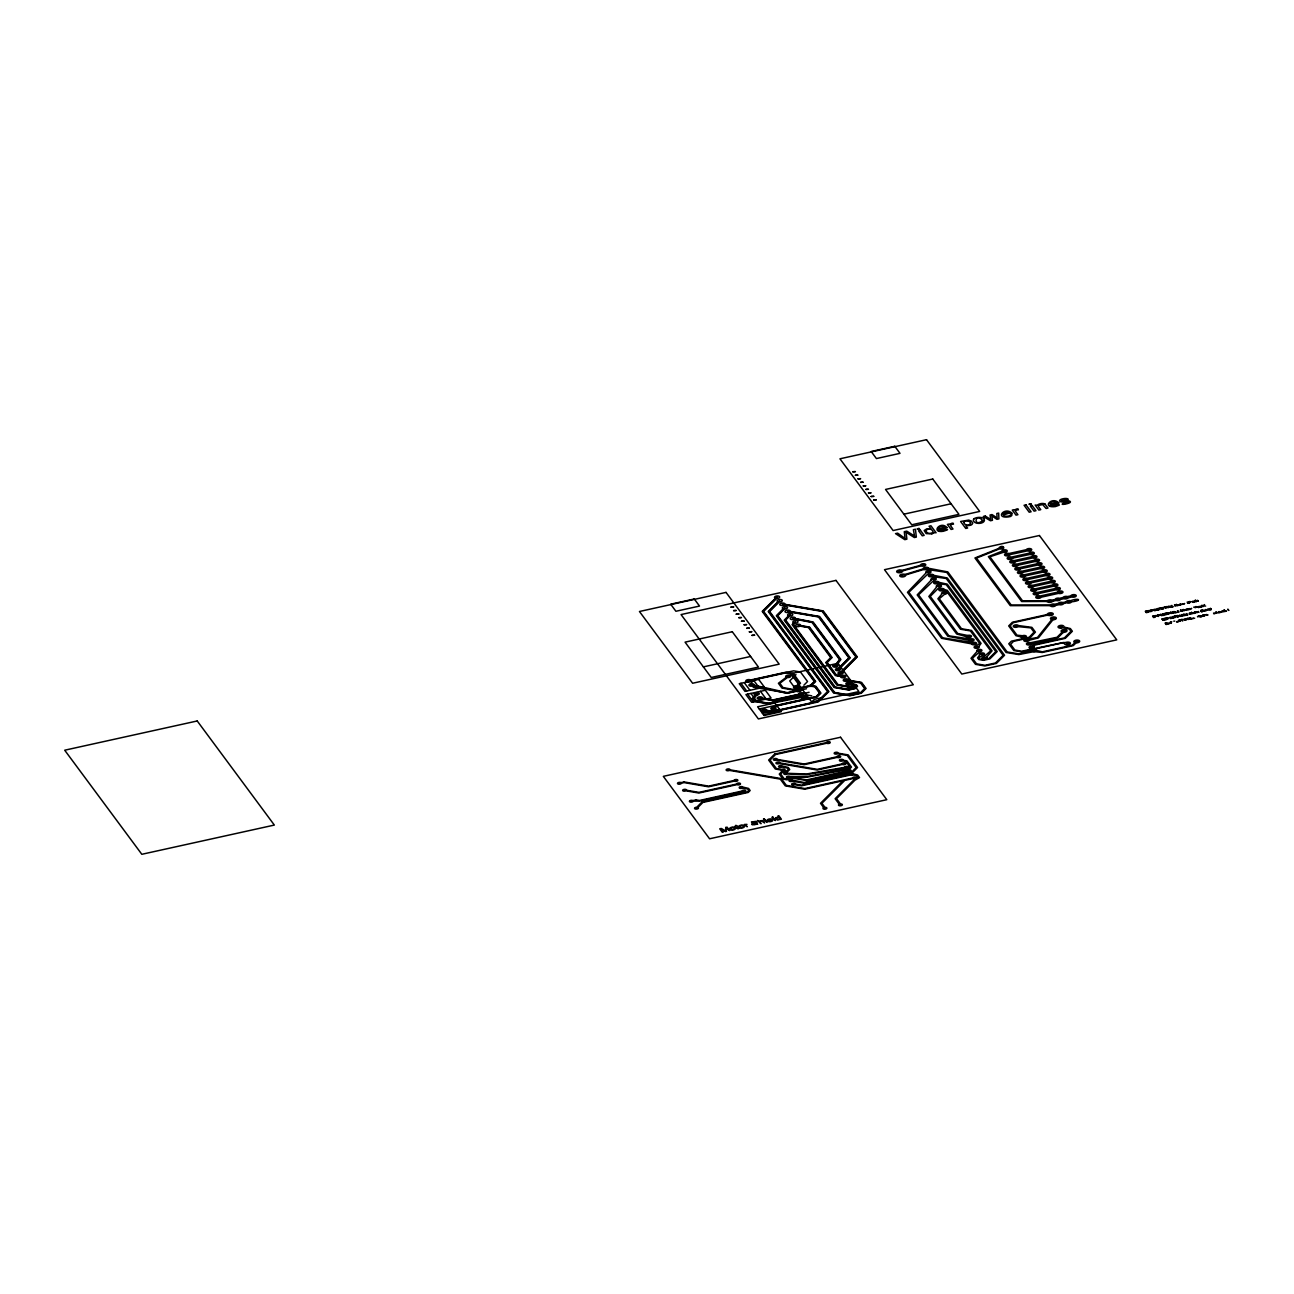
<?xml version="1.0" encoding="UTF-8"?>
<svg xmlns="http://www.w3.org/2000/svg" width="1294" height="1294" viewBox="0 0 1294 1294"><rect width="100%" height="100%" fill="white"/><g stroke="black" fill="none" stroke-linecap="round" stroke-linejoin="round"><path stroke-width="1.5" d="M898.246 571.657L898.78 570.751M901.028 571.236L899.087 570.654L900.058 570.686M901.578 576.17L901.53 575.329M1185.757 614.116L1186.857 613.582M775.429 818.164L777.16 819.878L781.414 819.231L778.842 815.754L777.904 815.964L778.826 817.21L775.882 817.646M1191.256 613.55L1191.386 612.45M1191.208 613.987C1187.391 611.577 1190.464 614.99 1191.499 612.919M1183.023 609.814L1182.765 611.108L1180.743 610.315C1182.506 613.485 1178.171 607.889 1182.215 610.736M1182.522 610.671L1183.217 609.393M1169.404 617.578L1170.714 617.141M1054.642 618.483L1053.235 619.147L1054.739 618.726M1065.269 631.051L1065.253 631.343M1166.298 606.74L1168.11 607.808M1211.216 609.409L1210.375 608.229M933.799 532.627L936.096 532.756L930.952 525.801L929.06 526.221L930.904 528.712L926.795 528.825L924.159 530.54L926.148 533.613L931.777 533.824M1161.155 614.844L1160.669 615.232M1202.401 616.316L1200.751 616.72L1201.819 616.429M1207.739 615.135L1207.156 615.248M1200.12 615.96L1202.449 615.993M1205.458 614.779L1207.787 614.812M1199.845 606.368L1201.77 606.288L1200.266 606.724M1221.536 611.221L1223.639 611.124L1222.037 611.609M1203.226 605.608L1204.568 604.589M1186.679 610.089L1186.08 610.396M1190.803 609.15L1189.332 609.393M1066.288 643.312L1066.838 642.843M1077.077 642.034L1078.387 641.323L1076.899 640.837M835.358 665.941L840.227 659.519L812.6 622.236L792.801 618.37M1184.479 609.749L1186.727 609.749M1188.571 608.859L1190.82 608.843M1203.582 610.558L1205.393 610.93L1204.73 610.299M1193.246 601.403L1195.09 601.37M1178.041 604.767L1179.966 604.702M1179.95 605.091L1178.041 605.123M1183.864 604.217L1182.037 604.33M777.079 597.165L762.91 611.399L814.994 681.453L810.691 685.771L800.84 687.939L794.031 686.774L789.712 680.935L796.004 674.611M1170.002 612.58L1170.941 612.127M1172.38 612.062L1173.318 611.593M1163.532 614.601L1162.902 615.491L1164.762 615.087M1177.88 611.48L1177.297 612.321L1179.174 611.9M1184.107 619.147L1185.466 618.613M1186.776 618.548L1188.135 618.014M1059.948 626.409L1059.802 627.072M1062.131 626.927L1060.918 627.493M1068.618 643.716L1068.569 642.875L1068.795 643.862M1164.018 607.242L1165.829 608.309M1186.355 619.891L1184.139 619.794M1189.024 619.308L1186.857 619.276M1171.798 613.405L1169.744 613.307L1170.698 612.288M1174.159 612.903L1173.189 613.065M1172.898 617.335L1172.849 617.384A4.205 1.973 -4.7 0 0 1172.299 618.16L1174.046 617.853L1172.51 618.111A3.639 1.698 -4.7 0 1 1172.995 617.432L1173.157 617.27M1186.986 614.278L1186.889 614.359A3.639 1.698 -4.7 0 0 1186.388 615.038L1187.957 614.779L1186.291 615.151A4.205 1.973 -4.7 0 1 1186.76 614.327L1186.776 614.294M779.7 600.707L768.943 611.512L828.241 691.562L822.208 697.628L814.347 699.358L810.4 703.305L773.408 711.474L765.547 710.131M784.94 607.776L777.063 615.685L834.145 692.727L849.883 695.428L860.898 692.986L865.362 688.505L861.044 682.682L845.839 680.078M790.181 614.844L784.924 620.117L834.679 687.26L848.848 689.686L854.736 688.392L856.838 686.273L855.803 684.866L848.46 683.604M795.422 621.913L792.801 624.533L837.461 684.801L851.08 687.146M750.488 683.636L754.693 679.415L793.659 670.826L800.468 671.99L807.537 681.534L803.865 685.222M757.168 694.49L752.962 698.711L754.806 701.186L768.442 703.515L807.003 695.007L811.726 695.816M773.408 708.384L776.044 705.748L816.579 696.803L820.25 693.115L815.398 686.58L810.691 685.771M837.978 669.467L849.527 657.87L819.021 616.704L787.561 611.302M840.599 673.009L856.612 656.931L822.709 611.156L782.32 604.233M842.831 780.897L820.509 803.299L823.712 807.634A1.957 0.922 -4.7 0 0 823.793 809.106A1.957 0.922 -4.7 0 0 826.785 808.459A1.957 0.922 -4.7 0 0 824.957 807.359L821.916 803.267L844.82 780.363L852.924 778.584A1.957 0.922 -4.7 0 0 856.062 778.357A1.957 0.922 -4.7 0 0 855.124 776.998A1.957 0.922 -4.7 0 0 852.52 777.985L804.852 788.547L786.348 785.361L781.333 778.616L730.01 769.817A1.957 0.922 -4.7 0 0 727.729 768.943A1.957 0.922 -4.7 0 0 726.322 770.351A1.957 0.922 -4.7 0 0 729.428 770.399L780.266 779.117L785.28 785.879L804.755 789.211L842.685 780.832M1072.467 645.075L1074.02 643.522A3.267 1.537 -4.7 0 0 1074.069 642.196A2.944 1.375 -4.7 0 1 1075.735 640.239A2.944 1.375 -4.7 0 1 1079.568 640.886A2.944 1.375 -4.7 0 1 1077.384 642.778A3.267 1.537 -4.7 0 0 1075.185 643.716L1073.632 645.285M1177.071 621.476L1176.65 622.171L1178.688 621.718M1193.084 617.934L1192.664 618.645L1194.702 618.192M1059.851 626.49L1060.223 627.283M1076.608 640.853L1075.168 641.759L1077.271 642.164M1076.09 640.983L1076.09 642.034M1150.77 611.561L1150.253 611.593M1189.59 602.988L1187.52 603.263M1162.044 615.556L1161.478 615.669M1182.037 603.829L1183.881 603.845M1052.297 617.885L1054.675 617.804M1155.041 615.718L1155.849 615.572M1193.666 607.193L1194.572 607.032M1155.817 610.477L1154.361 610.671M1148.279 610.703L1150.091 610.477M1187.083 602.147L1188.895 601.92M757.718 824.229L751.83 824.521L753.237 824.537M756.764 824.116L753.998 824.666M1170.116 618.532L1171.41 618.419M1062.245 627.121L1061.145 627.477M751.41 821.965L756.1 821.383M1195.041 601.839L1193.278 601.791M1177.815 616.122L1178.575 616.154M1153.1 610.477L1151.514 610.703M1164.6 618.403L1166.25 618.322L1164.875 618.37M1200.783 610.412L1202.449 610.331L1201.236 610.25M1163.791 613.874L1162.109 614.165L1163.08 613.971M901.724 575.102L902.031 575.037M1153.908 609.409L1155.089 609.28M1182.91 615.847C1180.063 616.041 1183.719 613.113 1181.325 615.232A4.739 2.216 -4.7 0 0 1181.535 615.588L1183.347 615.62L1182.215 615.071M1163.516 608.811L1161.688 609.264L1160.669 607.889L1162.902 607.582M1193.149 612.58L1194.54 612.644M1196.513 611.836L1197.888 611.9M1206.736 609.587L1207.998 609.571M1156.221 608.892L1157.402 608.795M1170.941 605.641L1172.121 605.543M1196.691 600.497L1197.581 600.529M752.315 822.111L755.211 821.722M1209.777 608.908L1210.828 608.843M1200.703 615.815L1201.56 615.718M1206.04 614.634L1206.898 614.537M1068.488 644.04L1066.628 644.234L1068.181 644.153M1197.92 601.273L1196.465 600.998M1164.875 619.519L1166.638 619.47L1165.231 619.551M1185.029 609.62L1185.951 609.506M1189.121 608.714L1190.043 608.601M1164.196 607.129L1165.312 607.064M1166.476 606.611L1167.576 606.562M1180.824 616.365C1179.982 615.507 1180.063 614.246 1179.158 615.815A4.739 2.216 -4.7 0 0 1179.335 616.073L1180.824 616.365L1180.015 615.556M1189.024 603.053L1188.07 603.182M1065.383 602.228L1066.078 601.71A2.75 1.278 -4.7 0 1 1070.526 600.723C1078.84 597.504 1082.868 600.562 1071.464 601.856A2.75 1.278 -4.7 0 1 1069.2 603.069A2.75 1.278 -4.7 0 1 1066.45 602.664L1063.571 603.651A2.75 1.278 -4.7 0 1 1059.139 604.67L1055.694 605.382A2.75 1.278 -4.7 0 1 1053.494 606.546A2.75 1.278 -4.7 0 1 1050.728 606.158A3.267 1.537 -4.7 0 0 1048.431 605.624L1010.274 605.657L974.932 557.973L998.467 548.559C1001.96 543.157 1008.01 549.756 999.308 548.979L976.485 558.102L1011.245 605.042L1048.577 605.01A3.267 1.537 -4.7 0 0 1051.197 604.46A2.75 1.278 -4.7 0 1 1054.788 604.201L1058.217 603.441A2.75 1.278 -4.7 0 1 1062.649 602.47L1065.285 602.26L1064.25 603.182M1169.647 623.53L1168.531 623.934M1209.939 608.924L1210.893 608.924M1215.098 613.502L1213.918 613.922M1053.316 600.739L1055.128 599.268A2.75 1.278 -4.7 0 1 1059.56 598.297L1062.989 597.537A2.75 1.278 -4.7 0 1 1067.437 596.55L1070.769 595.919A2.75 1.278 -4.7 0 1 1074.521 594.642A2.75 1.278 -4.7 0 1 1075.88 596.405A2.75 1.278 -4.7 0 1 1071.788 597.019L1068.31 597.779A2.75 1.278 -4.7 0 1 1063.911 598.75L1060.53 599.397A2.75 1.278 -4.7 0 1 1056.033 600.497L1052.588 601.257A2.75 1.278 -4.7 0 1 1050.388 602.357A2.75 1.278 -4.7 0 1 1047.639 601.985A3.267 1.537 -4.7 0 0 1045.326 601.451L1021.629 601.532L988.357 556.614L1001.766 551.309A2.75 1.278 -4.7 0 1 1004.872 549.804A2.75 1.278 -4.7 0 1 1007.104 551.309A2.75 1.278 -4.7 0 1 1003.303 552.344L989.91 556.776L1022.616 600.917L1045.503 600.837A3.267 1.537 -4.7 0 0 1048.091 600.287A2.75 1.278 -4.7 0 1 1051.682 600.028L1054.286 599.834M1223.93 611.706L1221.568 611.641M1172.073 616.72L1172.962 616.64M1168.757 614.019L1167.253 613.081M1025.188 578.79C1022.001 581.022 1030.396 578.984 1025.188 578.774M1031.447 586.926C1034.229 585.05 1026.53 586.522 1031.253 586.991M1033.987 590.485C1036.882 588.43 1029.102 590.161 1033.874 590.517M1177.524 616.203L1176.828 616.365M1168.272 618.322L1167.431 618.5M755.745 822.03L756.375 821.512M967.637 635.467L957.722 633.478L930.257 596.405L939.25 587.33M1170.569 612.952L1171.685 612.887M1185.628 620.036L1184.625 619.777M1188.216 619.47L1187.294 619.195M902.08 574.859L902.646 574.859M1174.062 612.353L1172.332 612.434M1197.096 606.918L1198.648 607.614M1182.862 620.797L1180.985 619.6L1181.956 619.567M1162.902 608.811L1161.203 607.954L1162.19 607.727M903.875 514.187L951.09 503.77M944.571 527.386L938.312 528.777A3.445 1.617 -4.7 0 1 939.363 526.917A3.445 1.617 -4.7 0 1 943.261 526.48A4.319 2.022 -4.7 0 1 944.507 527.402M1056.357 502.719L1050.097 504.11A3.445 1.617 -4.7 0 1 1051.165 502.25A3.445 1.617 -4.7 0 1 1055.063 501.813A4.319 2.022 -4.7 0 1 1056.308 502.735M947.079 527.645C922.266 534.745 959.566 525.995 943.277 531.284C930.499 533.274 940.172 520.431 946.917 527.418M1012.005 513.33C997.625 512.828 1004.775 518.134 1009.757 515.594C1013.17 512.23 1012.701 516.985 1008.495 516.904C994.374 518.684 1004.742 506.277 1011.843 513.103M1058.88 502.994C1033.987 510.111 1071.028 501.36 1055.37 506.569C1041.249 508.316 1051.65 495.942 1058.718 502.751M703.386 666.879L750.601 656.462M1169.032 606.013L1170.261 607.355L1168.531 606.498M1152.048 609.975L1151.126 610.17L1151.611 611.48L1150.592 610.105L1153.116 609.911M1161.511 608.374L1162.481 608.164M1161.624 608.52L1162.627 608.309M1193.569 601.548L1194.588 601.322M1193.65 601.678L1195.203 601.5M1157.014 610.105L1158.47 609.959L1156.545 610.234M1171.733 606.87L1173.173 606.724L1171.264 606.983M806.486 688.748L787.205 693.002L753.108 687.163M1166.282 613.13L1164.131 613.599L1166.056 614.796L1165.506 613.469L1166.395 613.275M1201.964 605.155L1203.048 606.627M809.106 692.29L772.906 700.28L759.788 698.032M1198.94 606.385L1199.667 607.387M1153.439 616.672L1154.652 616.575L1153.536 616.817M1155.283 617.173L1153.65 617.529L1152.614 616.138L1154.183 615.798L1153.083 616.203L1153.908 617.303M1176.844 612.418L1175.081 612.806M1184.253 610.784L1183.201 609.927M1205.652 606.061L1203.226 605.98M1162.141 618.969L1163.727 618.548M1166.767 617.869L1167.851 617.723M1173.529 616.462L1175.648 615.912M1176.214 615.798L1177.977 615.507M1194.686 612.288L1195.737 612.062M1198.276 611.431L1198.972 612.353M1162.546 619.502L1163.824 619.308M759.254 708.983L776.481 705.181M1208.224 609.765L1206.542 610.072M1163.047 620.198L1164.762 619.907L1162.934 620.295L1161.931 618.953M1167.786 619.228L1166.994 617.901M1177.216 617.157L1178.575 616.834L1176.424 615.831M1189.849 614.359L1189.332 613.405M1203.921 611.253L1202.902 609.878M1209.178 610.105L1208.159 608.714M1062.164 642.956L1021.629 651.885L1013.8 650.542L1008.786 643.781L1011.39 641.161L1029.248 637.23L1034.019 632.151L1030.865 627.897L1019.106 626.733A1.795 0.841 -4.7 0 0 1017.569 626.959A2.637 1.229 -4.7 0 1 1013.687 626.894A2.637 1.229 -4.7 0 1 1014.803 625.051A2.637 1.229 -4.7 0 1 1018.41 625.552L1031.9 627.347L1035.426 632.103L1030.186 637.667L1013.574 641.339L1010.63 644.315L1014.868 650.041L1021.726 651.222L1063.442 642.487A3.267 1.537 -4.7 0 0 1066.256 642.325A2.944 1.375 -4.7 0 1 1070.219 642.859A2.944 1.375 -4.7 0 1 1068.294 644.784A2.944 1.375 -4.7 0 1 1064.59 643.991A3.267 1.537 -4.7 0 0 1062.859 643.069L1062.342 642.989M1180.532 619.891L1178.268 620.392M1199.037 615.62C1196.222 618.176 1197.484 615.41 1200.217 616.979M1224.545 610.04L1223.72 610.04L1225.839 611.14M1203.436 615.022L1204.617 614.941L1203.549 615.168M1165.926 623.611L1167.334 623.482L1166.056 623.773M1219.53 611.641L1218.705 611.658L1220.501 612.321M762.441 713.269L779.667 709.468M1167.867 624.112L1166.104 624.501L1165.069 623.11L1166.832 622.721M1192.017 618.791L1190.059 619.211M1218.641 612.903L1217.719 612.321M772.033 711.457L817.42 701.477L827.545 691.578L768.232 611.528L777.985 601.742A2.62 1.229 -4.7 0 1 778.454 599.704A2.62 1.229 -4.7 0 1 782.288 600.367A2.62 1.229 -4.7 0 1 779.15 601.936L769.639 611.48L828.953 691.546L818.326 701.914L771.936 712.121L766.08 711.118A2.62 1.229 -4.7 0 1 761.826 711.166A2.62 1.229 -4.7 0 1 763.751 709.241A2.62 1.229 -4.7 0 1 766.679 710.535M1072.354 645.188L1042.333 651.82L1036.866 650.526A2.62 1.229 -4.7 0 0 1034.456 649.604A2.62 1.229 -4.7 0 0 1031.739 650.688L1018.928 653.891L1007.136 651.95L947.823 571.916L928.396 568.244M1073.276 645.641L1042.236 652.483L1035.637 651.788A2.62 1.229 -4.7 0 1 1032.628 651.901L1018.831 654.57L1006.069 652.467L946.755 572.417L927.119 569.441A2.62 1.229 -4.7 0 1 924.854 569.683A3.267 1.537 -4.7 0 0 922.185 569.926L907.272 574.471A3.267 1.537 -4.7 0 0 905.574 575.636A2.944 1.375 -4.7 0 1 901.902 576.914A2.944 1.375 -4.7 0 1 899.928 575.248A2.944 1.375 -4.7 0 1 903.875 574.18A3.267 1.537 -4.7 0 0 906.673 573.97L921.587 569.409A3.267 1.537 -4.7 0 0 923.253 568.325A2.62 1.229 -4.7 0 1 925.695 567.257A2.62 1.229 -4.7 0 1 928.267 567.92M763.525 714.741L780.751 710.94M849.899 774.491L801.536 785.167L795.551 784.132A1.957 0.922 -4.7 0 0 793.271 783.258A1.957 0.922 -4.7 0 0 791.863 784.682A1.957 0.922 -4.7 0 0 794.969 784.73L801.423 785.83L850.304 775.041A1.957 0.922 -4.7 0 0 853.215 774.96L856.563 775.527L858.132 777.645L854.024 779.748L835.131 798.705L839.208 804.221A1.957 0.922 -4.7 0 0 839.288 805.693A1.957 0.922 -4.7 0 0 842.281 805.03A1.957 0.922 -4.7 0 0 840.453 803.946L836.539 798.657L854.946 780.185L859.539 777.597L857.631 775.025L853.716 773.974A1.957 0.922 -4.7 0 0 851.581 773.488A1.957 0.922 -4.7 0 0 849.899 774.459M772.469 819.862L768.296 820.8L772.744 820.267M1173.771 621.169L1174.79 621.136M1204.649 616.009L1203.841 616.025M1167.123 606.999L1168.32 607.371M1168.11 613.582L1169.032 613.679M1181.875 619.405L1183.153 619.519M1158.098 615.103L1159.036 615.216M1188.248 609.927L1186.808 608.778L1187.86 609.636M1189.995 609.539L1188.555 609.167M1053.009 617.642L1054.367 617.885M1177.475 610.8L1178.187 610.687M1173.06 611.771L1171.96 612.45L1173.351 613.21M1170.908 612.725L1169.922 612.903M746.994 824.375L744.373 824.472L747.188 826.785L746.201 825.475A3.85 1.812 -4.7 0 1 745.991 824.974L745.991 824.974M1063.167 500.956L1066.369 500.681A15.059 7.036 -4.7 0 1 1067.679 500.6C1077.627 502.476 1056.955 506.245 1063.458 503.269A2.41 1.116 -4.7 0 0 1064.768 503.512L1068.569 502.088L1061.776 501.959A3.089 1.44 -4.7 0 1 1060.239 499.808L1060.287 499.727A5.451 2.556 -4.7 0 1 1062.584 498.869A8.573 4.011 -4.7 0 1 1063.442 498.675L1064.655 498.513A5.354 2.507 -4.7 0 1 1065.512 498.465L1066.677 498.53A2.539 1.197 -4.7 0 1 1067.21 498.659L1068.278 499.241L1061.501 500.665M902.646 576.299L902.064 576.17M1061.015 626.102L1061.371 625.956M1165.118 607.468L1166.04 607.873M1197.225 612.66L1196.869 612.596M1187.957 602.664L1188.96 602.47M1149.153 611.237L1150.091 611.027M1158.826 614.876L1157.208 615.135L1158.599 616.445L1157.677 615.2M1165.004 618.969L1166.072 618.904L1164.794 618.953M1194.799 607.549L1195.721 607.63M1156.626 616.267L1157.111 616.154M1215.017 613.113L1213.546 613.081M1171.814 621.864L1170.31 621.945L1171.345 623.352L1170.844 622.01M1191.289 601.742L1189.38 601.548L1190.415 602.373M1169.63 623.126L1168.126 623.093M752.607 822.952L755.599 822.709A3.801 1.779 -4.7 0 1 756.197 822.693L757.313 822.806M756.359 823.21L751.943 823.405M1171.167 617.836L1171.28 617.772M1052.993 618.985L1051.86 618.225L1052.815 618.953M1149.298 611.755L1148.716 611.819M1200.994 610.962L1202.757 610.865M1168.498 612.79L1166.767 613.016L1167.803 614.407M903.422 574.795L904.053 575.232M1200.686 606.935L1201.964 606.789L1199.861 606.757M1201.35 611.641L1202.498 611.593L1201.22 611.609M798.042 625.439L809.041 627.331L831.444 657.546L826.445 662.56L835.875 675.274L843.219 676.536M1060.142 627.444L1059.624 627.25M1185.239 610.299L1184.479 610.105M898.877 571.98L897.971 571.495M1210.165 609.684L1211.2 609.587L1209.922 609.7M1065.172 630.259L1062.6 631.343M1064.881 630.372L1062.859 631.213M737.984 828.225C741.074 828.241 735.946 830.02 735.785 826.753L734.83 826.575L735.833 825.346L737.434 826.009L737.823 828.031M1048.738 601.5L1051.246 600.982L1048.658 601.403M1193.149 613.275L1194.346 613.388L1193.197 613.113M906.221 532.352L914.373 537.544L916.346 537.107L915.44 529.214L913.386 529.683L914.615 536.363A44.206 20.688 -4.7 0 0 911.574 534.163L906.754 531.138L904.28 531.688L905.072 538.466L897.632 533.144L895.529 533.613L904.797 539.663L906.884 539.194L906.091 532.255M936.694 586.958L928.849 596.453L956.638 633.947L966.23 636.648M1033.906 646.531L1034.488 645.156L1065.302 638.346L1072.37 631.262L1070.381 628.561L1065.383 627.396A3.267 1.537 -4.7 0 1 1063.894 626.377A2.944 1.375 -4.7 0 0 1060.433 625.406A2.944 1.375 -4.7 0 0 1058.12 627.25A2.944 1.375 -4.7 0 0 1061.905 627.978A3.267 1.537 -4.7 0 1 1064.687 627.962L1069.281 629.046L1070.963 631.294L1064.38 637.91L1033.566 644.703L1031.383 646.094A2.62 1.229 -4.7 0 0 1029.086 647.679A2.62 1.229 -4.7 0 0 1032.305 648.456A2.62 1.229 -4.7 0 0 1034.132 646.757M926.164 572.789L907.482 592.328L941.563 638.314L971.487 643.846M931.405 579.858L917.187 594.917L947.855 636.308L968.866 640.32M941.87 593.995L937.891 598.766L960.455 629.224L970.419 630.922L979.671 643.425L976.436 645.884A2.62 1.229 -4.7 0 0 974.139 647.469A2.62 1.229 -4.7 0 0 977.342 648.229A2.62 1.229 -4.7 0 0 979.186 646.547M978.943 646.321L981.078 643.377L971.487 630.421L961.523 628.722L939.298 598.734L944.394 594.415A2.62 1.229 -4.7 0 0 946.69 592.83A2.62 1.229 -4.7 0 0 943.472 592.07A2.62 1.229 -4.7 0 0 941.644 593.768M986.804 656.915L992.077 650.833L947.257 590.323L944.119 589.449M977.083 651.4L971.001 658.29L975.498 664.34L984.896 665.957L996.429 663.418L1004.548 655.265L947.289 577.981L933.637 575.312M979.704 654.926L977.568 657.87L978.782 659.503L983.456 660.312L989.878 658.905L997.205 651.545L947.289 584.16L938.862 582.316M1198.195 606.999L1195.721 606.546L1196.74 607.371M1228.766 610.444L1227.763 609.15L1228.604 610.267M984.119 518.975C986.562 523.876 974.075 525.299 973.314 520.188A4.917 2.297 -4.7 0 1 973.978 519.056M1226.55 610.978L1224.755 611.561M1221.212 612.159L1219.417 612.741M1216.603 612.531C1217.994 615.038 1214.451 610.267 1216.457 612.337M1205.426 609.474L1206.299 610.736L1205.458 609.846M1197.71 600.4L1198.195 601.063M1203.954 615.718L1202.805 614.812L1203.549 615.831M1194.912 611.771L1195.688 612.838M1194.766 611.836L1195.543 612.871M1191.483 608.277L1191.693 608.552M1191.677 612.385L1192.68 613.744L1191.564 612.483M1184.528 603.441L1184.673 603.651M1181.099 604.686L1180.031 603.813L1180.759 604.783M1191.192 618.758C1191.289 616.348 1187.892 618.742 1189.979 617.853L1190.739 618.872M1185.029 615.346L1184.075 614.052A3.203 1.504 -4.7 0 1 1183.363 614.407L1183.444 614.472A3.898 1.828 -4.7 0 0 1183.848 614.262M1176.036 612.434L1174.127 611.528L1175.68 612.515M1181.519 619.664L1182.312 620.732M1179.61 620.085L1180.516 621.314L1179.19 620.182M1174.693 616.203L1175.648 617.497L1174.531 616.251M1165.603 623.174L1166.395 624.242M753.771 680.466L759.513 688.198M760.451 691.319L766.177 699.067M744.212 682.569L749.954 690.317M750.892 693.438L756.618 701.17M740.961 683.297L746.687 691.028M747.641 694.15L753.367 701.898M1021.209 636.988L1015.936 635.694L1008.689 625.908L1012.345 622.252L1045.536 614.925A3.267 1.537 -4.7 0 0 1047.558 613.874A2.944 1.375 -4.7 0 1 1051.537 612.855A2.944 1.375 -4.7 0 1 1052.895 614.682A2.944 1.375 -4.7 0 1 1048.738 615.459A3.267 1.537 -4.7 0 0 1045.956 615.475L1013.267 622.689L1010.096 625.875L1017.003 635.176L1022.47 635.726A2.62 1.229 -4.7 0 1 1026.142 636.001A2.62 1.229 -4.7 0 1 1024.799 637.764A2.62 1.229 -4.7 0 1 1021.322 637.246M1062.778 500.972A1.86 0.873 -4.7 0 1 1061.937 500.924M1044.921 504.126A8.945 4.189 -4.7 0 1 1045.455 504.709L1047.978 508.073L1046.07 508.493L1042.721 504.579L1038.629 505.404A2.038 0.954 -4.7 0 0 1038.403 505.695L1038.403 506.342A8.233 3.85 -4.7 0 0 1038.726 506.908L1040.764 509.658L1038.856 510.079L1035.135 505.048L1037.448 505.242A4.286 2.006 -4.7 0 1 1039.761 503.9A4.108 1.925 -4.7 0 1 1045.131 504.029M1015.531 511.001A7.893 3.688 -4.7 0 0 1015.968 512.068L1017.925 514.705L1016.016 515.125L1012.28 510.079L1013.995 509.707C1014.318 510.92 1018.346 506.957 1018.427 509.836A2.378 1.116 -4.7 0 0 1015.305 511.001M1008.172 512.165A3.445 1.617 -4.7 0 0 1004.29 512.602A3.445 1.617 -4.7 0 0 1003.271 514.43L1009.482 513.071A4.319 2.022 -4.7 0 0 1008.107 512.246M973.67 518.975A5.888 2.75 -4.7 0 1 979.364 517.374A5.888 2.75 -4.7 0 1 984.184 518.959M966.246 524.83A5.855 2.75 -4.7 0 1 964.192 522.064M970.484 523.941A3.009 1.407 -4.7 0 1 966.1 524.943M968.171 521.078A5.969 2.798 -4.7 0 1 970.241 523.924M963.901 522.048A3.025 1.407 -4.7 0 1 968.381 520.9M950.621 525.315A7.893 3.688 -4.7 0 0 951.058 526.383L952.999 529.02L951.106 529.44L947.37 524.41L949.084 524.021C949.392 525.235 953.435 521.272 953.516 524.167A2.378 1.116 -4.7 0 0 950.394 525.332M926.278 530.928A6.535 3.057 -4.7 0 0 928.38 533.241A3.009 1.407 -4.7 0 0 932.893 532.206A5.419 2.539 -4.7 0 0 932.456 530.718A6.47 3.025 -4.7 0 0 930.677 529.311A3.057 1.44 -4.7 0 0 927.426 529.489A3.057 1.44 -4.7 0 0 925.986 530.944M933.831 532.627A3.785 1.763 -4.7 0 1 931.793 533.824M925.922 572.563A2.62 1.229 -4.7 0 1 927.766 570.864A2.62 1.229 -4.7 0 1 930.968 571.624A2.62 1.229 -4.7 0 1 928.671 573.21L908.889 592.28L942.63 637.813L972.748 642.584A2.62 1.229 -4.7 0 1 976.42 642.859A2.62 1.229 -4.7 0 1 975.094 644.622A2.62 1.229 -4.7 0 1 971.6 644.105M976.841 651.173A2.62 1.229 -4.7 0 1 978.685 649.475A2.62 1.229 -4.7 0 1 981.887 650.235A2.62 1.229 -4.7 0 1 979.59 651.82L972.409 658.242L976.566 663.838L984.993 665.294L995.507 662.965L1003.141 655.314L946.221 578.499L932.359 576.509A2.62 1.229 -4.7 0 1 928.688 576.251A2.62 1.229 -4.7 0 1 930.014 574.471A2.62 1.229 -4.7 0 1 933.508 574.989M931.162 579.631A2.62 1.229 -4.7 0 1 932.99 577.933A2.62 1.229 -4.7 0 1 936.209 578.693A2.62 1.229 -4.7 0 1 933.912 580.278L918.594 594.868L948.923 635.807L970.128 639.042A2.62 1.229 -4.7 0 1 973.8 639.317A2.62 1.229 -4.7 0 1 972.473 641.096A2.62 1.229 -4.7 0 1 968.996 640.562M979.461 654.699A2.62 1.229 -4.7 0 1 981.305 653.001A2.62 1.229 -4.7 0 1 984.508 653.777A2.62 1.229 -4.7 0 1 982.211 655.362L978.976 657.821L979.849 659.002L983.553 659.649L988.956 658.452L995.798 651.578L946.221 584.662L937.6 583.578A2.62 1.229 -4.7 0 1 933.928 583.319A2.62 1.229 -4.7 0 1 935.255 581.54A2.62 1.229 -4.7 0 1 938.732 582.057M968.025 635.37A2.62 1.229 -4.7 0 1 971.325 635.936A2.62 1.229 -4.7 0 1 969.675 637.602A2.62 1.229 -4.7 0 1 966.375 637.036M936.403 586.7A2.62 1.229 -4.7 0 1 938.053 585.034A2.62 1.229 -4.7 0 1 941.353 585.6A2.62 1.229 -4.7 0 1 939.703 587.266M987.047 657.142A2.62 1.229 -4.7 0 1 985.203 658.84A2.62 1.229 -4.7 0 1 981.984 658.064A2.62 1.229 -4.7 0 1 984.281 656.479L990.67 650.866L946.189 590.824L942.841 590.646A2.62 1.229 -4.7 0 1 939.169 590.387A2.62 1.229 -4.7 0 1 940.495 588.608A2.62 1.229 -4.7 0 1 943.973 589.126M734.96 829.276A3.041 1.423 -4.7 0 1 730.01 829.486A3.041 1.423 -4.7 0 1 731.903 827.222A3.041 1.423 -4.7 0 1 735.574 828.532M733.941 829.195A2.087 0.97 -4.7 0 1 731.708 829.503A2.087 0.97 -4.7 0 1 730.463 828.71M731.159 827.917A2.087 0.97 -4.7 0 1 733.358 827.61A2.087 0.97 -4.7 0 1 734.62 828.386M743.985 827.287A3.041 1.423 -4.7 0 1 739.036 827.497A3.041 1.423 -4.7 0 1 740.912 825.216A3.041 1.423 -4.7 0 1 744.584 826.543M742.95 827.206A2.087 0.97 -4.7 0 1 740.734 827.513A2.087 0.97 -4.7 0 1 739.489 826.72M740.184 825.928A2.087 0.97 -4.7 0 1 742.384 825.621A2.087 0.97 -4.7 0 1 743.646 826.397M772.437 820.881A2.96 1.391 -4.7 0 1 767.779 821.383A2.96 1.391 -4.7 0 1 768.571 819.167A2.96 1.391 -4.7 0 1 772.825 819.814M776.998 817.776A2.022 0.954 -4.7 0 1 779.182 817.63A2.022 0.954 -4.7 0 1 780.12 818.487M779.214 819.231A2.022 0.954 -4.7 0 1 777.063 819.377A2.022 0.954 -4.7 0 1 776.109 818.552M678.46 783.339L680.418 783.21L678.477 783.274M683.604 790.294L685.561 790.165L683.62 790.262M690.365 801.277L692.322 801.148L690.365 801.277M695.525 808.232L697.482 808.103L695.557 808.135M727.082 769.865L729.04 769.752L727.082 769.833M730.997 607.112L733.617 606.951L730.997 607.112M733.617 610.639L736.221 610.477L733.617 610.606M734.943 780.476L736.901 780.347L734.943 780.444M736.237 614.181L738.842 614.019L736.237 614.181M737.564 784.002L739.521 783.889L737.564 784.002M738.858 617.707L741.462 617.545L738.874 617.626M740.184 787.545L742.141 787.415L740.184 787.512M741.478 621.249L744.082 621.088L741.478 621.249M742.788 791.071L744.746 790.957L742.788 791.071M744.099 624.776L746.703 624.614L744.115 624.695M746.703 628.318L749.323 628.156L746.703 628.318M747.091 680.87L749.711 680.693L747.107 680.773M749.323 631.844L751.943 631.682L749.355 631.763M750.18 685.044L752.801 684.866L750.213 684.947M751.943 635.386L754.564 635.225L751.943 635.386M755.389 693.924L757.993 693.746L755.405 693.827M758.478 698.097L761.098 697.919L758.478 698.097M762.813 710.503L765.417 710.325L762.829 710.406M772.114 708.449L774.718 708.287L772.114 708.4M774.297 759.449L776.271 759.335L774.313 759.384M776.918 762.991L778.875 762.862L776.934 762.959M779.538 766.517L781.495 766.404L779.554 766.485M782.158 770.059L784.115 769.93L782.158 770.059M784.779 773.586L786.736 773.472L784.779 773.553M786.962 676.39L789.566 676.228L786.962 676.341M787.399 777.128L789.356 776.998L787.399 777.128M790.019 780.654L791.977 780.541L790.019 780.622M792.64 784.196L794.597 784.067L792.64 784.196M794.807 686.985L797.428 686.823L794.823 686.952M797.428 690.527L800.048 690.365L797.444 690.478M800.048 694.053L802.668 693.891L800.064 694.021M802.668 697.595L805.272 697.434L802.668 697.547M823.938 808.329L825.895 808.2L823.954 808.265M827.303 742.627L829.26 742.497L827.319 742.562M834.048 665.989L836.668 665.828L834.08 665.909M835.164 753.221L837.121 753.092L835.196 753.124M836.668 669.532L839.288 669.37L836.7 669.451M837.784 756.764L839.741 756.634L837.8 756.699M839.288 673.058L841.909 672.896L839.305 673.026M839.434 804.917L841.391 804.787L839.434 804.884M840.404 760.29L842.362 760.16L840.421 760.193M841.909 676.6L844.529 676.438L841.925 676.519M843.009 763.832L844.982 763.703L843.009 763.832M844.529 680.126L847.133 679.965L844.529 680.094M845.629 767.358L847.586 767.229L845.645 767.326M847.149 683.669L849.754 683.507L847.149 683.62M848.249 770.9L850.207 770.771L848.266 770.868M849.77 687.195L852.374 687.033L849.77 687.163M850.87 774.427L852.827 774.297L850.87 774.394M852.795 471.776L855.399 471.614L852.795 471.728M853.49 777.969L855.447 777.84L853.49 777.937M855.415 475.302L858.019 475.141L855.415 475.27M858.019 478.845L860.639 478.683L858.035 478.796M860.639 482.371L863.26 482.209L860.656 482.338M863.26 485.913L865.88 485.751L863.276 485.865M865.88 489.439L868.484 489.278L865.88 489.407M868.5 492.982L871.105 492.82L868.5 492.933M871.121 496.508L873.725 496.346L871.121 496.508M873.741 500.05L876.345 499.888L873.741 500.002M921.862 565.009L924.466 564.831L921.862 564.96M924.482 568.535L927.086 568.373L924.482 568.487M927.102 572.077L929.707 571.899L927.119 571.98M929.723 575.604L932.327 575.442L929.723 575.555M932.343 579.146L934.947 578.968L932.343 579.097M934.947 582.672L937.568 582.51L934.964 582.623M937.568 586.214L940.188 586.036L937.584 586.166M940.188 589.74L942.808 589.579L940.204 589.692M942.808 593.283L945.413 593.105L942.808 593.234M967.54 636.551L970.16 636.373L967.556 636.454M970.16 640.077L972.781 639.915L970.176 640.029M972.781 643.619L975.385 643.442L972.781 643.571M975.401 647.146L978.005 646.984L975.401 647.097M978.021 650.688L980.626 650.51L978.021 650.639M980.642 654.214L983.246 654.052L980.642 654.214M983.262 657.756L985.866 657.578L983.262 657.708M1014.642 626.15L1017.246 625.989L1014.642 626.118M1022.503 636.761L1025.107 636.583L1022.503 636.713M1025.123 640.287L1027.727 640.126L1025.123 640.255M1027.727 643.83L1030.347 643.652L1027.743 643.781M1030.347 647.356L1032.968 647.194L1030.364 647.323M1032.968 650.898L1035.588 650.736L1032.984 650.85M1048.674 614.278L1051.941 614.068L1048.706 614.165M1051.682 605.366L1054.351 605.204L1051.715 605.268M1056.47 599.446L1059.123 599.3L1056.47 599.397M1059.56 603.619L1062.212 603.473L1059.56 603.619M1064.331 597.699L1066.984 597.553L1064.331 597.666M1067.421 601.888L1070.073 601.726L1067.437 601.839M1072.192 595.968L1074.861 595.806L1072.192 595.968M1075.282 600.141L1077.951 599.979L1075.298 600.092M725.724 827.481L725.659 830.958L721.259 828.467L719.723 828.807L722.295 832.285L723.281 832.058L721.082 829.098L725.513 831.573L726.435 831.363L726.532 827.966L729.687 830.651L727.099 827.173L725.724 827.481M1176.295 604.444L1176.262 605.689C1172.251 602.681 1176.569 608.277 1174.758 605.155L1177.863 605.689L1176.295 604.444M982.728 520.609C972.781 528.195 975.013 511.648 982.728 520.609M972.619 523.067C972.328 527.434 962.477 523.746 967.669 528.033L965.761 528.453L960.601 521.482L968.769 520.091L971.519 521.159L972.619 523.067M759.707 821.916L761.018 823.744L757.491 820.477L759.368 821.512A2.103 0.987 -4.7 0 1 761.487 820.655A2.103 0.987 -4.7 0 1 763.444 821.35L764.625 822.935L761.923 821.253L759.707 821.868M1000.537 547.605L1003.206 547.491L1000.569 547.524M1003.157 551.147L1005.826 551.034L1003.173 551.098M1005.939 554.641L1008.608 554.528L1005.972 554.544M1008.56 558.183L1011.229 558.054L1008.56 558.183M1011.18 561.709L1013.849 561.596L1011.212 561.612M1013.8 565.252L1016.469 565.122L1013.8 565.252M1016.243 568.81L1018.912 568.697L1016.275 568.729M1018.863 572.352L1021.532 572.239L1018.879 572.304M1021.484 575.879L1024.152 575.765L1021.5 575.846M1027.63 549.853L1030.299 549.74L1027.63 549.853M1026.902 582.915L1029.555 582.801L1026.918 582.818M1030.25 553.395L1032.919 553.266L1030.283 553.298M1032.871 556.921L1035.54 556.808L1032.871 556.921M1035.491 560.464L1038.16 560.334L1035.507 560.415M1034.585 593.558L1037.238 593.445L1034.585 593.558M1037.934 564.038L1040.602 563.909L1037.934 564.038M1037.206 597.084L1039.858 596.971L1037.222 597.003M1040.554 567.565L1043.223 567.451L1040.586 567.468M1043.174 571.107L1045.843 570.977L1043.174 571.107M1045.973 574.601L1048.625 574.487L1045.973 574.552M1048.577 578.127L1051.246 578.014L1048.593 578.078M1051.197 581.669L1053.866 581.556L1051.213 581.621M1053.817 585.195L1056.486 585.082L1053.834 585.147M1056.276 588.77L1058.929 588.657L1056.292 588.673M1058.896 592.312L1061.549 592.183L1058.896 592.264M767.989 820.105L771.224 819.733L768.005 820.04M812.357 684.833L812.341 684.914A2.394 1.116 -4.7 0 0 813.085 685.82L815.932 686.321L820.946 693.099L817.032 697.029L776.497 705.974L775.122 707.349A2.62 1.229 -4.7 0 1 774.669 709.387A2.62 1.229 -4.7 0 1 770.836 708.724A2.62 1.229 -4.7 0 1 773.958 707.155L775.575 705.537L816.11 696.593L819.539 693.147L814.864 686.839L812.228 686.402A6.583 3.073 -4.7 0 0 808.944 686.499L792.769 690.042L781.916 688.036L778.39 683.281L786.299 677.263A2.62 1.229 -4.7 0 1 787.318 675.242A2.62 1.229 -4.7 0 1 790.877 676.147A2.62 1.229 -4.7 0 1 787.383 677.538L779.829 683.281L782.983 687.535L792.882 689.378L808.071 686.03A9.559 4.464 -4.7 0 0 811.209 684.526L814.282 681.469L762.198 611.415L775.51 598.249A2.62 1.229 -4.7 0 1 775.688 596.227A2.62 1.229 -4.7 0 1 779.635 596.744A2.62 1.229 -4.7 0 1 776.707 598.41L763.606 611.383L815.689 681.42L812.406 684.736M1057.538 592.167L1040.327 595.968A2.75 1.278 -4.7 0 0 1036.203 596.518A2.75 1.278 -4.7 0 0 1037.464 598.313A2.75 1.278 -4.7 0 0 1041.185 597.197L1058.492 593.38A2.75 1.278 -4.7 0 0 1062.584 592.765A2.75 1.278 -4.7 0 0 1061.209 591.002A2.75 1.278 -4.7 0 0 1057.538 592.167M1009.983 554.673L1009.935 554.722A2.75 1.278 -4.7 0 1 1006.247 555.87A2.75 1.278 -4.7 0 1 1004.937 554.091A2.75 1.278 -4.7 0 1 1009.045 553.508L1026.304 549.707A2.75 1.278 -4.7 0 1 1029.992 548.559A2.75 1.278 -4.7 0 1 1031.318 550.338A2.75 1.278 -4.7 0 1 1027.21 550.921L1010.016 554.608M1012.587 558.199L1012.555 558.264A2.75 1.278 -4.7 0 1 1008.867 559.396A2.75 1.278 -4.7 0 1 1007.557 557.633A2.75 1.278 -4.7 0 1 1011.649 557.051L1028.924 553.234A2.75 1.278 -4.7 0 1 1032.612 552.101A2.75 1.278 -4.7 0 1 1033.922 553.864A2.75 1.278 -4.7 0 1 1029.83 554.447L1012.636 558.151M1015.208 561.742L1015.175 561.79A2.75 1.278 -4.7 0 1 1011.487 562.939A2.75 1.278 -4.7 0 1 1010.177 561.159A2.75 1.278 -4.7 0 1 1014.27 560.577L1031.544 556.776A2.75 1.278 -4.7 0 1 1035.232 555.627A2.75 1.278 -4.7 0 1 1036.543 557.407A2.75 1.278 -4.7 0 1 1032.434 557.989L1015.256 561.677M1017.828 565.268L1017.796 565.332A2.75 1.278 -4.7 0 1 1014.108 566.465A2.75 1.278 -4.7 0 1 1012.781 564.702A2.75 1.278 -4.7 0 1 1016.89 564.119L1034.149 560.302A2.75 1.278 -4.7 0 1 1037.853 559.17A2.75 1.278 -4.7 0 1 1039.163 560.933A2.75 1.278 -4.7 0 1 1035.054 561.515L1017.828 565.268M1020.287 568.842L1020.254 568.907A2.75 1.278 -4.7 0 1 1016.55 570.039A2.75 1.278 -4.7 0 1 1015.24 568.26A2.75 1.278 -4.7 0 1 1019.349 567.678L1036.607 563.877A2.75 1.278 -4.7 0 1 1040.295 562.744A2.75 1.278 -4.7 0 1 1041.621 564.507A2.75 1.278 -4.7 0 1 1037.513 565.09L1020.319 568.778M1022.907 572.385L1022.858 572.433A2.75 1.278 -4.7 0 1 1019.171 573.582A2.75 1.278 -4.7 0 1 1017.86 571.802A2.75 1.278 -4.7 0 1 1021.969 571.22L1039.228 567.403A2.75 1.278 -4.7 0 1 1042.915 566.271A2.75 1.278 -4.7 0 1 1044.226 568.05A2.75 1.278 -4.7 0 1 1040.133 568.632L1022.939 572.32M1025.511 575.911L1025.479 575.976A2.75 1.278 -4.7 0 1 1021.791 577.108A2.75 1.278 -4.7 0 1 1020.481 575.329A2.75 1.278 -4.7 0 1 1024.573 574.746L1041.848 570.945A2.75 1.278 -4.7 0 1 1045.536 569.813A2.75 1.278 -4.7 0 1 1046.846 571.576A2.75 1.278 -4.7 0 1 1042.754 572.158L1025.56 575.846M1028.309 579.405L1028.277 579.469A2.75 1.278 -4.7 0 1 1024.573 580.602A2.75 1.278 -4.7 0 1 1023.263 578.839A2.75 1.278 -4.7 0 1 1027.371 578.256L1044.63 574.439A2.75 1.278 -4.7 0 1 1048.334 573.307A2.75 1.278 -4.7 0 1 1049.644 575.07A2.75 1.278 -4.7 0 1 1045.536 575.652L1028.309 579.405M1030.93 582.947L1030.897 582.996A2.75 1.278 -4.7 0 1 1027.193 584.144A2.75 1.278 -4.7 0 1 1025.883 582.365A2.75 1.278 -4.7 0 1 1029.992 581.782L1047.25 577.981A2.75 1.278 -4.7 0 1 1050.938 576.833A2.75 1.278 -4.7 0 1 1052.265 578.612A2.75 1.278 -4.7 0 1 1048.156 579.194L1031.027 582.818M1033.55 586.473L1033.502 586.538A2.75 1.278 -4.7 0 1 1029.814 587.67A2.75 1.278 -4.7 0 1 1028.504 585.907A2.75 1.278 -4.7 0 1 1032.612 585.325L1049.871 581.507A2.75 1.278 -4.7 0 1 1053.559 580.375A2.75 1.278 -4.7 0 1 1054.885 582.138A2.75 1.278 -4.7 0 1 1050.777 582.721L1033.55 586.473M1036.154 590.015L1036.122 590.064A2.75 1.278 -4.7 0 1 1032.434 591.212A2.75 1.278 -4.7 0 1 1031.124 589.433A2.75 1.278 -4.7 0 1 1035.216 588.851L1052.491 585.05A2.75 1.278 -4.7 0 1 1056.179 583.901A2.75 1.278 -4.7 0 1 1057.489 585.681A2.75 1.278 -4.7 0 1 1053.397 586.263L1036.251 589.886M1038.613 593.59L1038.581 593.639A2.75 1.278 -4.7 0 1 1034.876 594.787A2.75 1.278 -4.7 0 1 1033.566 593.008A2.75 1.278 -4.7 0 1 1037.675 592.426L1054.934 588.608A2.75 1.278 -4.7 0 1 1058.638 587.476A2.75 1.278 -4.7 0 1 1059.948 589.255A2.75 1.278 -4.7 0 1 1055.839 589.838L1038.661 593.525M1028.989 640.304L1028.956 640.368A2.62 1.229 -4.7 0 1 1025.43 641.436A2.62 1.229 -4.7 0 1 1024.169 639.754A2.62 1.229 -4.7 0 1 1028.067 639.171L1037.464 637.473L1051.019 620.505A3.267 1.537 -4.7 0 0 1050.841 619.211A2.944 1.375 -4.7 0 1 1052.151 617.206A2.944 1.375 -4.7 0 1 1056.147 617.691A2.944 1.375 -4.7 0 1 1054.286 619.632A3.267 1.537 -4.7 0 0 1052.232 620.667L1038.451 637.893L1028.989 640.304M1031.609 643.846L1031.577 643.894A2.62 1.229 -4.7 0 1 1028.034 644.962A2.62 1.229 -4.7 0 1 1026.789 643.28A2.62 1.229 -4.7 0 1 1030.687 642.697L1057.036 637.263L1061.323 632.96A3.267 1.537 -4.7 0 0 1061.387 631.634A2.944 1.375 -4.7 0 1 1063.037 629.66A2.944 1.375 -4.7 0 1 1066.887 630.324A2.944 1.375 -4.7 0 1 1064.703 632.2A3.267 1.537 -4.7 0 0 1062.487 633.154L1057.958 637.716L1031.658 643.781M839.531 659.552L835.633 664.695A2.62 1.229 -4.7 0 0 832.835 666.394A2.62 1.229 -4.7 0 0 836.846 666.847A2.62 1.229 -4.7 0 0 836.862 664.825L840.906 659.487L813.133 621.993L795.325 618.516A2.62 1.229 -4.7 0 0 792.526 617.173A2.62 1.229 -4.7 0 0 790.456 619.066A2.62 1.229 -4.7 0 0 794.694 619.098L812.05 622.479L839.531 659.552M755.178 694.959L752.267 698.744L754.273 701.445L768.393 703.855L801.423 697.434A2.62 1.229 -4.7 0 0 804.35 698.728A2.62 1.229 -4.7 0 0 806.275 696.803A2.62 1.229 -4.7 0 0 802.005 696.851L799.304 696.382L768.49 703.192L755.34 700.927L753.658 698.679L756.408 695.088A2.62 1.229 -4.7 0 0 759.222 693.39A2.62 1.229 -4.7 0 0 755.227 692.937A2.62 1.229 -4.7 0 0 755.178 694.959M799.077 683.264L796.667 685.691A2.62 1.229 -4.7 0 0 793.529 687.276A2.62 1.229 -4.7 0 0 797.379 687.923A2.62 1.229 -4.7 0 0 797.832 685.885L800.485 683.216L793.254 673.446L785.943 672.201L750.585 679.997A2.62 1.229 -4.7 0 0 746.298 680.207A2.62 1.229 -4.7 0 0 747.657 682.035A2.62 1.229 -4.7 0 0 751.005 680.547L785.846 672.864L792.187 673.948L799.077 683.264M783.226 608.811L776.351 615.701L833.611 692.969L849.834 695.751L861.367 693.212L866.074 688.489L861.578 682.423L848.395 680.159A2.62 1.229 -4.7 0 0 845.467 678.881A2.62 1.229 -4.7 0 0 843.542 680.806A2.62 1.229 -4.7 0 0 847.796 680.757L860.51 682.925L864.667 688.537L860.445 692.775L849.932 695.088L834.679 692.468L777.775 615.653L784.39 609.005A2.62 1.229 -4.7 0 0 787.528 607.436A2.62 1.229 -4.7 0 0 783.695 606.773A2.62 1.229 -4.7 0 0 783.226 608.811M788.467 615.879L784.229 620.133L834.145 687.518L848.783 690.025L855.205 688.602L857.55 686.257L856.337 684.607L851.015 683.701A2.62 1.229 -4.7 0 0 848.088 682.407A2.62 1.229 -4.7 0 0 846.163 684.348A2.62 1.229 -4.7 0 0 850.417 684.283L855.269 685.124L856.143 686.305L854.283 688.165L848.896 689.362L835.212 687.017L785.636 620.085L789.631 616.073A2.62 1.229 -4.7 0 0 792.769 614.504A2.62 1.229 -4.7 0 0 788.936 613.841A2.62 1.229 -4.7 0 0 788.467 615.879M793.707 622.948L792.09 624.549L836.927 685.06L848.524 687.049A2.62 1.229 -4.7 0 0 851.452 688.327A2.62 1.229 -4.7 0 0 853.361 686.402A2.62 1.229 -4.7 0 0 849.107 686.467L837.994 684.558L793.497 624.517L794.872 623.142A2.62 1.229 -4.7 0 0 797.994 621.573A2.62 1.229 -4.7 0 0 794.16 620.91A2.62 1.229 -4.7 0 0 793.707 622.948M830.732 657.578L825.75 662.577L835.342 675.533L840.663 676.438A2.62 1.229 -4.7 0 0 843.591 677.732A2.62 1.229 -4.7 0 0 845.516 675.808A2.62 1.229 -4.7 0 0 841.246 675.856L836.409 675.031L827.157 662.528L832.139 657.53L809.575 627.072L800.582 625.536A2.62 1.229 -4.7 0 0 797.654 624.258A2.62 1.229 -4.7 0 0 795.745 626.183A2.62 1.229 -4.7 0 0 799.999 626.118L808.507 627.59L830.732 657.578M701.995 801.989L696.738 807.246A1.957 0.922 -4.7 0 0 694.571 808.459A1.957 0.922 -4.7 0 0 697.385 808.944A1.957 0.922 -4.7 0 0 697.919 807.456L702.917 802.426L748.255 792.429L750.148 790.521L748.595 788.434L743.015 787.092A1.957 0.922 -4.7 0 0 740.265 786.736A1.957 0.922 -4.7 0 0 739.553 788.127A1.957 0.922 -4.7 0 0 742.513 788.078L747.528 788.936L748.741 790.553L747.334 791.977L701.995 801.989M848.832 657.902L838.528 668.238A2.62 1.229 -4.7 0 0 835.39 669.807A2.62 1.229 -4.7 0 0 839.224 670.47A2.62 1.229 -4.7 0 0 839.693 668.432L850.239 657.853L819.555 616.445L790.116 611.399A2.62 1.229 -4.7 0 0 787.189 610.121A2.62 1.229 -4.7 0 0 785.264 612.046A2.62 1.229 -4.7 0 0 789.534 611.981L818.487 616.947L848.832 657.902M855.916 656.948L841.149 671.764A2.62 1.229 -4.7 0 0 838.011 673.349A2.62 1.229 -4.7 0 0 841.844 673.996A2.62 1.229 -4.7 0 0 842.313 671.974L857.324 656.899L823.243 610.914L784.876 604.33A2.62 1.229 -4.7 0 0 781.948 603.053A2.62 1.229 -4.7 0 0 780.023 604.977A2.62 1.229 -4.7 0 0 784.293 604.913L822.175 611.415L855.916 656.948M774.621 754.095L768.652 760.079L775.268 769.008L781.188 770.027A1.957 0.922 -4.7 0 0 783.468 770.9A1.957 0.922 -4.7 0 0 784.892 769.477A1.957 0.922 -4.7 0 0 781.786 769.429L776.335 768.507L770.059 760.031L775.543 754.531L826.737 743.241A1.957 0.922 -4.7 0 0 829.875 743.015A1.957 0.922 -4.7 0 0 828.936 741.656A1.957 0.922 -4.7 0 0 826.332 742.643L774.621 754.095M781.155 772.178L779.263 774.087L782.983 779.101L786.946 779.781L793.562 778.309L806.68 780.557L847.683 771.515A1.957 0.922 -4.7 0 0 850.821 771.289A1.957 0.922 -4.7 0 0 849.883 769.93A1.957 0.922 -4.7 0 0 847.279 770.917L806.777 779.894L793.675 777.645L787.043 779.101L784.051 778.584L780.686 774.038L782.094 772.615L787.9 771.337L789.744 769.493L788.24 767.455L782.385 766.064A1.957 0.922 -4.7 0 0 779.635 765.708A1.957 0.922 -4.7 0 0 778.923 767.116A1.957 0.922 -4.7 0 0 781.883 767.051L787.173 767.957L788.337 769.526L786.978 770.9L781.155 772.178M850.093 767.116L848.621 768.604L806.971 776.562L789.922 776.416A1.957 0.922 -4.7 0 0 786.784 776.643A1.957 0.922 -4.7 0 0 787.722 777.985A1.957 0.922 -4.7 0 0 790.327 776.998L807.019 777.193L849.527 769.057L851.501 767.067L846.891 760.84L843.316 760.241A1.957 0.922 -4.7 0 0 841.035 759.352A1.957 0.922 -4.7 0 0 839.628 760.775A1.957 0.922 -4.7 0 0 842.734 760.823L845.823 761.357L850.093 767.116M856.143 767.552L851.678 772.033L804.156 782.53L792.85 780.201A1.957 0.922 -4.7 0 0 790.116 779.845A1.957 0.922 -4.7 0 0 789.405 781.252A1.957 0.922 -4.7 0 0 792.349 781.188L804.059 783.193L852.617 772.486L857.55 767.52L848.217 754.903L838.091 753.173A1.957 0.922 -4.7 0 0 835.795 752.283A1.957 0.922 -4.7 0 0 834.387 753.706A1.957 0.922 -4.7 0 0 837.493 753.755L847.149 755.405L856.143 767.552M1159.861 614.779L1160.944 614.343L1159.893 614.763M918.902 565.769L903.746 569.894A3.267 1.537 -4.7 0 1 900.931 570.039A2.944 1.375 -4.7 0 0 896.904 570.994A2.944 1.375 -4.7 0 0 898.634 572.724A2.944 1.375 -4.7 0 0 902.436 571.544A3.267 1.537 -4.7 0 1 904.263 570.428L919.419 566.303A3.267 1.537 -4.7 0 1 922.088 566.125A2.62 1.229 -4.7 0 0 925.582 565.252A2.62 1.229 -4.7 0 0 924.062 563.731A2.62 1.229 -4.7 0 0 920.681 564.718A3.267 1.537 -4.7 0 1 918.902 565.769M894.769 446.284L871.169 451.493L876.41 458.561L900.009 453.353L894.769 446.284M926.52 439.701L839.952 458.804L893.103 530.54L979.671 511.437L926.52 439.701M932.764 479.023L885.549 489.439L911.736 524.782L958.951 514.365L932.764 479.023M919.015 528.437L917.122 528.858L919.743 529.408L919.015 528.437M1025.964 504.838L1024.055 505.258L1029.199 512.214L1031.108 511.793L1025.964 504.838M1030.817 503.77L1028.908 504.191L1031.544 504.741L1030.817 503.77M920.438 530.346L918.53 530.766L922.266 535.797L924.175 535.376L920.438 530.346M985.268 516.047L983.294 516.484L990.46 520.754L992.449 520.317L991.851 515.95L996.93 519.331L998.903 518.894L998.677 513.087L996.833 513.492L997.14 517.94L992.029 514.559L990.072 514.98L990.654 519.428L985.268 516.047M1032.24 505.679L1030.331 506.1L1034.068 511.13L1035.96 510.726L1032.24 505.679M694.28 598.993L670.68 604.201L675.905 611.269L699.52 606.061L694.28 598.993M726.031 592.393L639.446 611.496L692.613 683.248L779.182 664.145L726.031 592.393M197.222 720.968L64.7 750.213L141.822 854.299L274.344 825.071L197.222 720.968M835.989 580.391L681.065 614.569L758.381 718.93L913.305 684.752L835.989 580.391M1039.422 535.506L884.498 569.683L961.814 674.045L1116.738 639.867L1039.422 535.506M732.275 631.731L685.06 642.147L711.247 677.49L758.462 667.073L732.275 631.731M758.672 679.382L739.246 683.669L744.972 691.4L764.398 687.114L758.672 679.382M837.994 663.304L790.763 673.721L811.71 701.995L858.941 691.578L837.994 663.304M765.336 690.252L745.91 694.538L751.652 702.27L771.078 697.984L765.336 690.252M1147.244 610.849L1145.287 611.286L1146.306 612.644L1148.36 612.191L1145.821 611.35L1147.244 610.849M1160.249 607.986L1157.806 608.52L1159.845 609.668L1160.249 607.986M1195.3 600.254L1196.303 601.613L1195.3 600.254M1147.568 611.447L1146.128 611.771L1147.568 611.447M1192.405 601.435L1193.068 602.341L1192.405 601.435M796.133 690.721L787.286 692.662L753.981 685.173A2.62 1.229 -4.7 0 0 751.345 683.766A2.62 1.229 -4.7 0 0 749.097 685.626A2.62 1.229 -4.7 0 0 753.302 685.739L787.124 693.358L796.538 691.271A2.62 1.229 -4.7 0 0 800.824 691.061A2.62 1.229 -4.7 0 0 799.482 689.233A2.62 1.229 -4.7 0 0 796.133 690.721M798.754 694.247L772.955 699.941L762.344 698.129A2.62 1.229 -4.7 0 0 759.416 696.835A2.62 1.229 -4.7 0 0 757.491 698.76A2.62 1.229 -4.7 0 0 761.762 698.711L772.841 700.604L799.158 694.797A2.62 1.229 -4.7 0 0 803.445 694.603A2.62 1.229 -4.7 0 0 802.086 692.775A2.62 1.229 -4.7 0 0 798.754 694.247M774.847 702.982L757.621 706.783L764.091 715.517L781.317 711.716L774.847 702.982M1185.595 615.232L1184.269 615.523L1185.644 615.297M840.534 737.256L663.321 776.351L709.581 838.787L886.794 799.692L840.534 737.256M684.138 781.932L680.984 782.627A1.957 0.922 -4.7 0 0 677.846 782.854A1.957 0.922 -4.7 0 0 678.784 784.196A1.957 0.922 -4.7 0 0 681.388 783.21L684.041 782.595L708.514 786.801L734.377 781.091A1.957 0.922 -4.7 0 0 737.515 780.864A1.957 0.922 -4.7 0 0 736.561 779.522A1.957 0.922 -4.7 0 0 733.957 780.508L708.627 786.121L684.138 781.932M836.797 756.812L804.172 764.01L777.225 759.4A1.957 0.922 -4.7 0 0 774.944 758.527A1.957 0.922 -4.7 0 0 773.537 759.934A1.957 0.922 -4.7 0 0 776.643 759.982L804.075 764.689L837.218 757.378A1.957 0.922 -4.7 0 0 840.34 757.152A1.957 0.922 -4.7 0 0 839.402 755.793A1.957 0.922 -4.7 0 0 836.797 756.78M736.577 784.067L698.97 792.365L686.532 790.246A1.957 0.922 -4.7 0 0 684.251 789.356A1.957 0.922 -4.7 0 0 682.844 790.78A1.957 0.922 -4.7 0 0 685.949 790.828L698.857 793.044L736.998 784.633A1.957 0.922 -4.7 0 0 740.119 784.407A1.957 0.922 -4.7 0 0 739.181 783.048A1.957 0.922 -4.7 0 0 736.577 784.035M842.038 763.881L817.29 769.348L779.845 762.926A1.957 0.922 -4.7 0 0 777.565 762.053A1.957 0.922 -4.7 0 0 776.157 763.476A1.957 0.922 -4.7 0 0 779.263 763.525L817.193 770.011L842.443 764.447A1.957 0.922 -4.7 0 0 845.58 764.22A1.957 0.922 -4.7 0 0 844.642 762.862A1.957 0.922 -4.7 0 0 842.038 763.848M696.043 799.87L692.888 800.565A1.957 0.922 -4.7 0 0 689.751 800.792A1.957 0.922 -4.7 0 0 690.689 802.134A1.957 0.922 -4.7 0 0 693.309 801.148L699.456 801.132L742.222 791.702A1.957 0.922 -4.7 0 0 745.36 791.475A1.957 0.922 -4.7 0 0 744.422 790.116A1.957 0.922 -4.7 0 0 741.818 791.103L699.553 800.468L696.043 799.87M764.463 818.94L763.509 819.134L764.463 818.94M772.841 817.08L771.903 817.29L775.429 820.558L772.841 817.08M765.175 819.895L764.22 820.105L767.035 822.402L765.175 819.895M844.659 767.342L806.469 774.006L787.706 773.311A1.957 0.922 -4.7 0 0 784.957 772.761A1.957 0.922 -4.7 0 0 784.293 774.249A1.957 0.922 -4.7 0 0 787.431 773.925L806.486 774.637L844.966 767.924A1.957 0.922 -4.7 0 0 848.104 767.811A1.957 0.922 -4.7 0 0 847.392 766.42A1.957 0.922 -4.7 0 0 844.659 767.342"/></g></svg>
